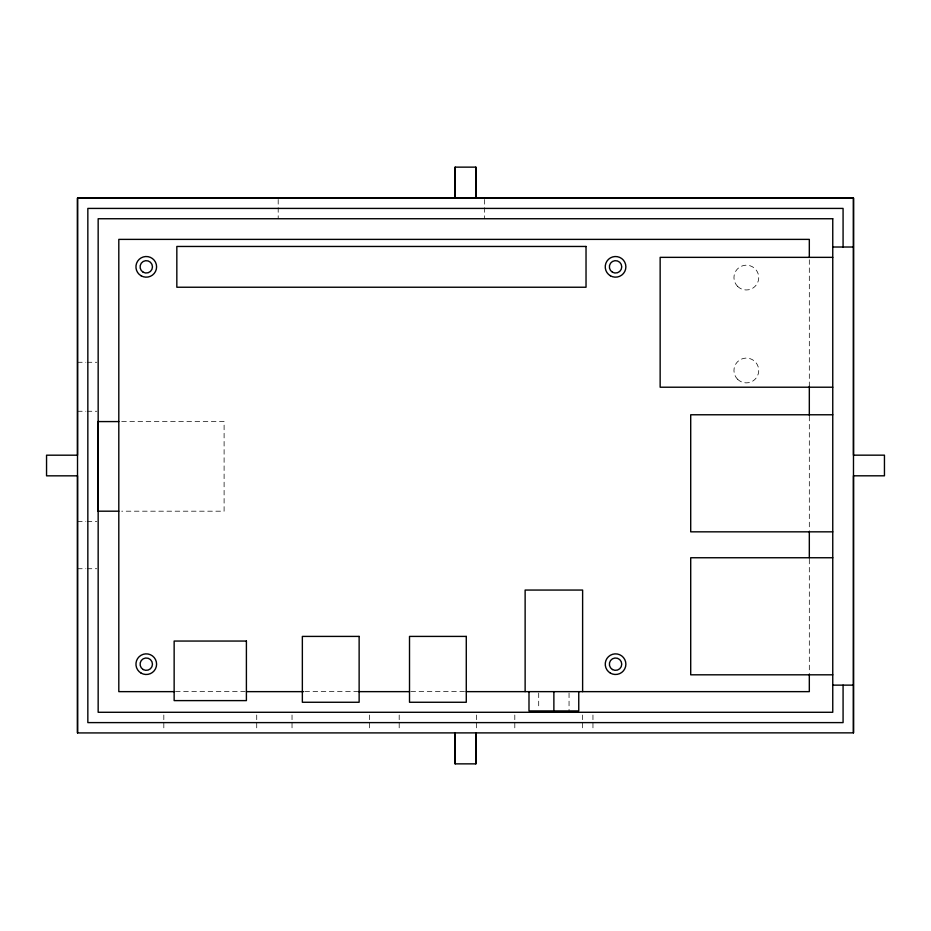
<?xml version="1.0" encoding="UTF-8"?>
<svg xmlns="http://www.w3.org/2000/svg" width="931" height="931" viewBox="0 0 931 931"><rect width="100%" height="100%" fill="white"/><g stroke="black" fill="none" stroke-linecap="round" stroke-linejoin="round"><path stroke-width="0.7" stroke-dasharray="4.66 3.49" d="M77.517 362.275L85.78 362.275M87.153 362.275L96.789 362.275M77.517 411.258L85.78 411.258M87.153 411.258L96.789 411.258M121.693 421.58L224.103 421.58L224.103 511.189L121.693 511.189M77.517 521.511L85.78 521.511M87.153 521.511L96.789 521.511M77.517 568.736L85.78 568.736M87.153 568.736L96.789 568.736M175.505 691.64L244.958 691.64M304.879 691.64L357.713 691.64M410.932 691.64L464.86 691.64M809.318 259.737L809.318 385.771M809.318 416.215L809.318 530.391M809.318 559.194L809.318 673.369M592.954 715.031L592.954 730.172M582.62 715.031L582.62 730.172M569.05 693.013L569.05 710.935M538.7 693.013L538.7 708.177M514.808 715.031L514.808 730.172M484.655 199.478L484.655 218.738M476.602 715.031L476.602 730.172M399.19 715.031L399.19 730.172M369.456 715.031L369.456 730.172M292.031 715.031L292.031 730.172M278.194 199.478L278.194 218.738M256.723 715.031L256.723 730.172M163.821 715.031L163.821 730.172M737.585 286.341A12.382 12.382 0 0 0 758.311 280.79A12.382 12.382 0 0 0 743.147 265.614A12.382 12.382 0 0 0 737.585 286.341M737.585 379.243A12.382 12.382 0 0 0 758.311 373.692A12.382 12.382 0 0 0 743.147 358.516A12.382 12.382 0 0 0 737.585 379.243"/><path stroke-width="1.4" d="M77.517 732.93L77.517 475.834L46.55 475.834L46.55 455.189L77.517 455.189L77.517 198.094L853.494 198.128L853.483 455.166L884.45 455.166L884.45 475.811L853.483 475.811L853.471 732.86L77.517 732.93L77.517 198.094L853.494 198.128L853.471 732.86M455.166 763.862L455.166 732.895L455.166 763.862L475.822 763.862L475.822 732.895L475.822 763.862M455.178 167.138L455.178 198.105L455.178 167.138L475.834 167.138L475.834 198.105L475.834 167.138M832.756 247.018L853.401 247.018M832.756 257.352L660.149 257.352L660.149 387.215L832.756 387.215M832.756 414.772L690.709 414.772L690.709 531.834L832.756 531.834M118.807 421.58L97.86 421.58L97.86 511.189L118.807 511.189M832.756 557.75L690.709 557.75L690.709 674.812L832.756 674.812M832.756 685.135L853.401 685.135M174.144 691.64L118.807 691.64L118.807 239.383L809.318 239.383L809.318 257.352M246.401 691.64L303.436 691.64M358.668 691.64L409.547 691.64M466.245 691.64L809.318 691.64L809.318 674.184M843.079 247.018L843.079 208.416L87.84 208.416L87.84 722.607L843.079 722.607L843.079 685.135M809.318 386.26L809.318 415.342M809.318 531.671L809.318 557.855M582.62 691.64L582.62 590.056L525.131 590.056L525.131 691.64M578.756 691.64L578.756 710.935L528.994 710.935L528.994 691.64M553.875 691.64L553.875 710.935M832.756 218.738L98.162 218.738L98.162 712.285L832.756 712.285L832.756 218.738M586.03 246.459L176.832 246.459L176.832 287.237L586.03 287.237L586.03 246.459M359.133 636.408L302.354 636.408L302.354 702.265L359.133 702.265L359.133 636.408M466.28 636.408L409.512 636.408L409.512 702.265L466.28 702.265L466.28 636.408M246.401 641.052L174.144 641.052L174.144 700.612L246.401 700.612L246.401 641.052M612.458 669.54A6.191 6.191 0 0 0 621.745 664.175A6.191 6.191 0 0 0 612.458 658.811A6.191 6.191 0 0 0 612.458 669.54M610.399 673.113A10.322 10.322 0 0 0 625.876 664.175A10.322 10.322 0 0 0 610.399 655.238A10.322 10.322 0 0 0 610.399 673.113M143.176 669.54A6.191 6.191 0 0 0 152.463 664.175A6.191 6.191 0 0 0 143.176 658.811A6.191 6.191 0 0 0 143.176 669.54M141.105 673.113A10.322 10.322 0 0 0 156.594 664.175A10.322 10.322 0 0 0 141.105 655.238A10.322 10.322 0 0 0 141.105 673.113M612.458 272.213A6.191 6.191 0 0 0 621.745 266.848A6.191 6.191 0 0 0 612.458 261.483A6.191 6.191 0 0 0 612.458 272.213M610.399 275.785A10.322 10.322 0 0 0 625.876 266.848A10.322 10.322 0 0 0 610.399 257.899A10.322 10.322 0 0 0 610.399 275.785M143.176 272.213A6.191 6.191 0 0 0 152.463 266.848A6.191 6.191 0 0 0 143.176 261.483A6.191 6.191 0 0 0 143.176 272.213M141.105 275.785A10.322 10.322 0 0 0 156.594 266.848A10.322 10.322 0 0 0 141.105 257.899A10.322 10.322 0 0 0 141.105 275.785"/></g></svg>
